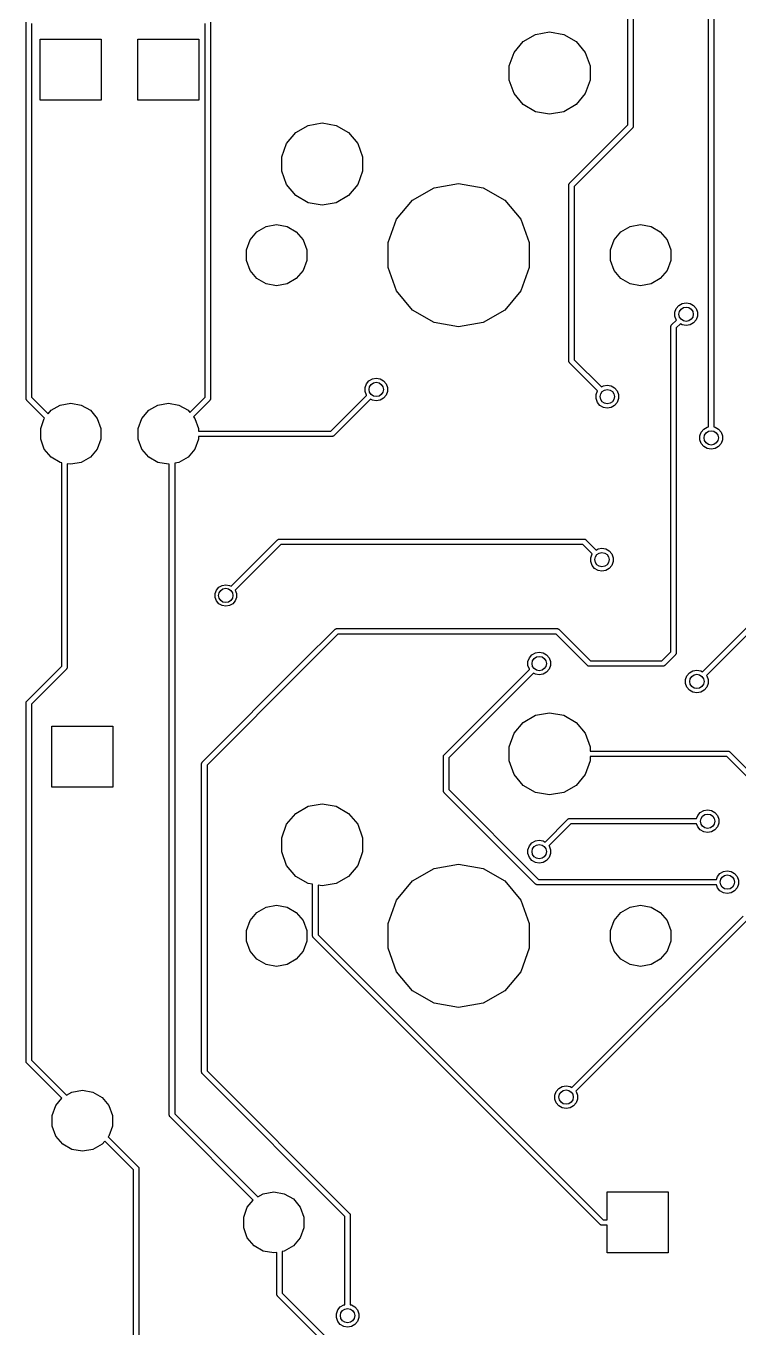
# Model space of a CAD drawing. Extents: x 16 to 275, y -108 to -11.
# Drawn here: x 123.92 to 143.82, y -70.94 to -34.61 of the extents above; entities that cross this region are included whole.
import ezdxf

# ---------------------------------------------------------------- set-up
doc = ezdxf.new("R2010")
doc.units = 0
doc.header["$MEASUREMENT"] = 0
doc.layers.add('BLACK', color=7, linetype='CONTINUOUS')

msp = doc.modelspace()

# ---------------------------------------------------------------- linework, layer by layer
at = {"layer": 'Black'}
for p, q in [((140.876, -32.7), (140.876, -37.4)), ((140.724, -37.3684), (140.724, -32.7316)), ((142.974, -45.7947), (142.974, -33.7316)), ((143.126, -33.7), (143.126, -45.7947)), ((123.924, -45), (123.924, -34.5)), ((129.076, -34.5), (129.076, -45)), ((124.076, -34.5316), (124.076, -44.9684)), ((128.924, -44.9684), (128.924, -34.5316)), ((137.802, -35.0411), (138.148, -34.8418)), ((138.148, -34.8418), (138.54, -34.7726)), ((138.54, -34.7726), (138.932, -34.8418)), ((138.932, -34.8418), (139.278, -35.0411)), ((124.323, -36.6751), (124.323, -34.9759)), ((124.323, -34.9759), (126.022, -34.9759)), ((126.022, -34.9759), (126.022, -36.6751)), ((127.048, -36.6751), (127.048, -34.9759)), ((127.048, -34.9759), (128.747, -34.9759)), ((128.747, -34.9759), (128.747, -36.6751)), ((137.546, -35.3463), (137.802, -35.0411)), ((139.278, -35.0411), (139.534, -35.3463)), ((137.41, -35.7208), (137.546, -35.3463)), ((139.534, -35.3463), (139.67, -35.7208)), ((137.41, -36.1192), (137.41, -35.7208)), ((139.67, -35.7208), (139.67, -36.1192)), ((137.546, -36.4937), (137.41, -36.1192)), ((139.67, -36.1192), (139.534, -36.4937)), ((126.022, -36.6751), (124.323, -36.6751)), ((128.747, -36.6751), (127.048, -36.6751)), ((137.802, -36.7989), (137.546, -36.4937)), ((139.534, -36.4937), (139.278, -36.7989)), ((138.148, -36.9982), (137.802, -36.7989)), ((138.54, -37.0674), (138.148, -36.9982)), ((138.932, -36.9982), (138.54, -37.0674)), ((139.278, -36.7989), (138.932, -36.9982)), ((131.452, -37.5811), (131.798, -37.3818)), ((131.798, -37.3818), (132.19, -37.3126)), ((132.19, -37.3126), (132.582, -37.3818)), ((132.582, -37.3818), (132.928, -37.5811)), ((139.096, -38.9961), (140.724, -37.3684)), ((140.872, -37.4261), (140.87, -37.429)), ((140.873, -37.4163), (140.872, -37.4261)), ((140.876, -37.4066), (140.873, -37.4163)), ((140.876, -37.4), (140.876, -37.4033)), ((140.876, -37.4033), (140.876, -37.4066)), ((131.196, -37.8863), (131.452, -37.5811)), ((132.928, -37.5811), (133.184, -37.8863)), ((140.854, -37.4539), (139.226, -39.0816)), ((140.856, -37.4511), (140.854, -37.4539)), ((140.858, -37.449), (140.856, -37.4511)), ((140.863, -37.4404), (140.858, -37.449)), ((140.869, -37.4322), (140.863, -37.4404)), ((140.87, -37.429), (140.869, -37.4322)), ((131.06, -38.2608), (131.196, -37.8863)), ((133.184, -37.8863), (133.32, -38.2608)), ((131.06, -38.6592), (131.06, -38.2608)), ((133.32, -38.2608), (133.32, -38.6592)), ((131.196, -39.0337), (131.06, -38.6592)), ((133.32, -38.6592), (133.184, -39.0337)), ((131.452, -39.3389), (131.196, -39.0337)), ((133.184, -39.0337), (132.928, -39.3389)), ((134.713, -39.4667), (135.315, -39.1192)), ((135.315, -39.1192), (136, -38.9985)), ((136, -38.9985), (136.685, -39.1192)), ((136.685, -39.1192), (137.287, -39.4667)), ((139.074, -39.0434), (139.077, -39.0337)), ((139.074, -39.0467), (139.074, -39.0434)), ((139.074, -39.05), (139.074, -39.0467)), ((139.074, -43.95), (139.074, -39.05)), ((139.077, -39.0337), (139.078, -39.0239)), ((139.078, -39.0239), (139.08, -39.021)), ((139.08, -39.021), (139.081, -39.0178)), ((139.081, -39.0178), (139.087, -39.0096)), ((139.087, -39.0096), (139.092, -39.001)), ((139.092, -39.001), (139.094, -38.9989)), ((139.094, -38.9989), (139.096, -38.9961)), ((139.226, -39.0816), (139.226, -43.9184)), ((131.798, -39.5382), (131.452, -39.3389)), ((132.19, -39.6074), (131.798, -39.5382)), ((132.582, -39.5382), (132.19, -39.6074)), ((132.928, -39.3389), (132.582, -39.5382)), ((134.267, -39.9992), (134.713, -39.4667)), ((137.287, -39.4667), (137.733, -39.9992)), ((130.371, -40.3457), (130.628, -40.1974)), ((130.628, -40.1974), (130.92, -40.1458)), ((130.92, -40.1458), (131.212, -40.1974)), ((131.212, -40.1974), (131.469, -40.3457)), ((134.029, -40.6524), (134.267, -39.9992)), ((137.733, -39.9992), (137.971, -40.6524)), ((140.531, -40.3457), (140.788, -40.1974)), ((140.788, -40.1974), (141.08, -40.1458)), ((141.08, -40.1458), (141.372, -40.1974)), ((141.372, -40.1974), (141.629, -40.3457)), ((130.079, -40.8517), (130.18, -40.5729)), ((130.18, -40.5729), (130.371, -40.3457)), ((131.469, -40.3457), (131.66, -40.5729)), ((131.66, -40.5729), (131.761, -40.8517)), ((134.029, -41.3476), (134.029, -40.6524)), ((137.971, -40.6524), (137.971, -41.3476)), ((140.239, -40.8517), (140.34, -40.5729)), ((140.34, -40.5729), (140.531, -40.3457)), ((141.629, -40.3457), (141.82, -40.5729)), ((141.82, -40.5729), (141.921, -40.8517)), ((130.079, -41.1483), (130.079, -40.8517)), ((131.761, -40.8517), (131.761, -41.1483)), ((140.239, -41.1483), (140.239, -40.8517)), ((141.921, -40.8517), (141.921, -41.1483)), ((130.18, -41.4271), (130.079, -41.1483)), ((131.761, -41.1483), (131.66, -41.4271)), ((134.267, -42.0008), (134.029, -41.3476)), ((137.971, -41.3476), (137.733, -42.0008)), ((140.34, -41.4271), (140.239, -41.1483)), ((141.921, -41.1483), (141.82, -41.4271)), ((130.371, -41.6543), (130.18, -41.4271)), ((130.628, -41.8026), (130.371, -41.6543)), ((131.469, -41.6543), (131.212, -41.8026)), ((131.66, -41.4271), (131.469, -41.6543)), ((140.531, -41.6543), (140.34, -41.4271)), ((140.788, -41.8026), (140.531, -41.6543)), ((141.629, -41.6543), (141.372, -41.8026)), ((141.82, -41.4271), (141.629, -41.6543)), ((130.92, -41.8541), (130.628, -41.8026)), ((131.212, -41.8026), (130.92, -41.8541)), ((134.713, -42.5332), (134.267, -42.0008)), ((137.733, -42.0008), (137.287, -42.5332)), ((141.08, -41.8541), (140.788, -41.8026)), ((141.372, -41.8026), (141.08, -41.8541)), ((142.036, -42.5947), (142.074, -42.4906)), ((142.074, -42.4906), (142.145, -42.4059)), ((142.145, -42.4059), (142.241, -42.3505)), ((142.241, -42.3505), (142.35, -42.3313)), ((142.35, -42.3313), (142.459, -42.3505)), ((142.459, -42.3505), (142.555, -42.4059)), ((142.555, -42.4059), (142.626, -42.4906)), ((142.626, -42.4906), (142.664, -42.5947)), ((135.315, -42.8808), (134.713, -42.5332)), ((137.287, -42.5332), (136.685, -42.8808)), ((141.946, -42.9461), (142.078, -42.8142)), ((142.036, -42.7053), (142.036, -42.5947)), ((142.074, -42.8094), (142.036, -42.7053)), ((142.078, -42.8142), (142.074, -42.8094)), ((142.626, -42.8094), (142.555, -42.8941)), ((142.664, -42.7053), (142.626, -42.8094)), ((142.664, -42.5947), (142.664, -42.7053)), ((136, -43.0015), (135.315, -42.8808)), ((136.685, -42.8808), (136, -43.0015)), ((141.924, -42.9934), (141.927, -42.9837)), ((141.924, -42.9967), (141.924, -42.9934)), ((141.924, -43), (141.924, -42.9967)), ((141.924, -44.9), (141.924, -43)), ((141.927, -42.9837), (141.928, -42.9739)), ((141.928, -42.9739), (141.93, -42.971)), ((141.93, -42.971), (141.931, -42.9678)), ((141.931, -42.9678), (141.937, -42.9596)), ((141.937, -42.9596), (141.942, -42.951)), ((141.942, -42.951), (141.944, -42.9489)), ((141.944, -42.9489), (141.946, -42.9461)), ((142.189, -42.9192), (142.076, -43.0316)), ((142.076, -43.0316), (142.076, -44.9)), ((142.241, -42.9495), (142.189, -42.9192)), ((142.35, -42.9687), (142.241, -42.9495)), ((142.459, -42.9495), (142.35, -42.9687)), ((142.555, -42.8941), (142.459, -42.9495)), ((139.074, -43.9533), (139.074, -43.95)), ((139.074, -43.9566), (139.074, -43.9533)), ((139.077, -43.9663), (139.074, -43.9566)), ((139.078, -43.9761), (139.077, -43.9663)), ((139.226, -43.9184), (139.989, -44.6808)), ((139.08, -43.979), (139.078, -43.9761)), ((139.081, -43.9822), (139.08, -43.979)), ((139.087, -43.9904), (139.081, -43.9822)), ((139.092, -43.999), (139.087, -43.9904)), ((139.094, -44.0011), (139.092, -43.999)), ((139.096, -44.0039), (139.094, -44.0011)), ((139.878, -44.7858), (139.096, -44.0039)), ((133.386, -44.6947), (133.424, -44.5906)), ((133.424, -44.5906), (133.495, -44.5059)), ((133.495, -44.5059), (133.591, -44.4505)), ((133.591, -44.4505), (133.7, -44.4313)), ((133.7, -44.4313), (133.809, -44.4505)), ((133.809, -44.4505), (133.905, -44.5059)), ((133.905, -44.5059), (133.976, -44.5906)), ((133.976, -44.5906), (134.014, -44.6947)), ((139.989, -44.6808), (140.041, -44.6505)), ((140.041, -44.6505), (140.15, -44.6313)), ((140.15, -44.6313), (140.259, -44.6505)), ((140.259, -44.6505), (140.355, -44.7059)), ((123.924, -45.0033), (123.924, -45)), ((123.924, -45.0066), (123.924, -45.0033)), ((123.927, -45.0163), (123.924, -45.0066)), ((123.928, -45.0261), (123.927, -45.0163)), ((123.93, -45.029), (123.928, -45.0261)), ((123.931, -45.0322), (123.93, -45.029)), ((123.937, -45.0404), (123.931, -45.0322)), ((123.942, -45.049), (123.937, -45.0404)), ((123.944, -45.0511), (123.942, -45.049)), ((123.946, -45.0539), (123.944, -45.0511)), ((124.442, -45.5496), (123.946, -45.0539)), ((124.076, -44.9684), (124.54, -45.4324)), ((128.498, -45.3944), (128.924, -44.9684)), ((129.054, -45.0539), (128.596, -45.5116)), ((129.056, -45.0511), (129.054, -45.0539)), ((129.058, -45.049), (129.056, -45.0511)), ((129.063, -45.0404), (129.058, -45.049)), ((129.069, -45.0322), (129.063, -45.0404)), ((129.07, -45.029), (129.069, -45.0322)), ((129.072, -45.0261), (129.07, -45.029)), ((129.073, -45.0163), (129.072, -45.0261)), ((129.076, -45.0066), (129.073, -45.0163)), ((129.076, -45), (129.076, -45.0033)), ((129.076, -45.0033), (129.076, -45.0066)), ((132.433, -45.9093), (133.428, -44.9142)), ((133.539, -45.0192), (132.518, -46.0394)), ((133.386, -44.8053), (133.386, -44.6947)), ((133.424, -44.9094), (133.386, -44.8053)), ((133.428, -44.9142), (133.424, -44.9094)), ((133.591, -45.0495), (133.539, -45.0192)), ((133.7, -45.0687), (133.591, -45.0495)), ((133.809, -45.0495), (133.7, -45.0687)), ((133.905, -44.9941), (133.809, -45.0495)), ((133.976, -44.9094), (133.905, -44.9941)), ((134.014, -44.8053), (133.976, -44.9094)), ((134.014, -44.6947), (134.014, -44.8053)), ((139.836, -44.8947), (139.874, -44.7906)), ((139.836, -45.0053), (139.836, -44.8947)), ((139.874, -45.1094), (139.836, -45.0053)), ((139.874, -44.7906), (139.878, -44.7858)), ((140.355, -44.7059), (140.426, -44.7906)), ((140.426, -44.7906), (140.464, -44.8947)), ((140.464, -45.0053), (140.426, -45.1094)), ((140.464, -44.8947), (140.464, -45.0053)), ((141.924, -52.0684), (141.924, -44.9)), ((142.076, -44.9), (142.076, -52.1)), ((124.54, -45.4324), (124.624, -45.3322)), ((124.624, -45.3322), (124.881, -45.1841)), ((124.881, -45.1841), (125.172, -45.1326)), ((125.172, -45.1326), (125.464, -45.1841)), ((125.464, -45.1841), (125.721, -45.3322)), ((125.721, -45.3322), (125.911, -45.5591)), ((127.159, -45.5591), (127.349, -45.3322)), ((127.349, -45.3322), (127.606, -45.1841)), ((127.606, -45.1841), (127.897, -45.1326)), ((127.897, -45.1326), (128.189, -45.1841)), ((128.189, -45.1841), (128.446, -45.3322)), ((128.446, -45.3322), (128.498, -45.3944)), ((139.945, -45.1941), (139.874, -45.1094)), ((140.041, -45.2495), (139.945, -45.1941)), ((140.15, -45.2687), (140.041, -45.2495)), ((140.259, -45.2495), (140.15, -45.2687)), ((140.355, -45.1941), (140.259, -45.2495)), ((140.426, -45.1094), (140.355, -45.1941)), ((124.333, -45.8374), (124.434, -45.5591)), ((124.434, -45.5591), (124.442, -45.5496)), ((125.911, -45.5591), (126.012, -45.8374)), ((127.058, -45.8374), (127.159, -45.5591)), ((128.596, -45.5116), (128.636, -45.5591)), ((128.636, -45.5591), (128.737, -45.8374)), ((124.333, -46.1336), (124.333, -45.8374)), ((124.434, -46.412), (124.333, -46.1336)), ((126.012, -46.1336), (125.911, -46.412)), ((126.012, -45.8374), (126.012, -46.1336)), ((127.058, -46.1336), (127.058, -45.8374)), ((127.159, -46.412), (127.058, -46.1336)), ((128.737, -46.1336), (128.636, -46.412)), ((128.737, -45.8374), (128.737, -45.9093)), ((128.737, -45.9093), (132.433, -45.9093)), ((132.464, -46.0617), (128.737, -46.0617)), ((128.737, -46.0617), (128.737, -46.1336)), ((132.468, -46.0611), (132.464, -46.0617)), ((132.471, -46.0614), (132.468, -46.0611)), ((132.481, -46.0589), (132.471, -46.0614)), ((132.491, -46.0571), (132.481, -46.0589)), ((132.493, -46.0554), (132.491, -46.0571)), ((132.497, -46.0546), (132.493, -46.0554)), ((132.505, -46.0489), (132.497, -46.0546)), ((132.513, -46.0439), (132.505, -46.0489)), ((132.516, -46.0413), (132.513, -46.0439)), ((132.518, -46.0394), (132.516, -46.0413)), ((142.736, -46.0447), (142.774, -45.9406)), ((142.736, -46.1553), (142.736, -46.0447)), ((142.774, -45.9406), (142.845, -45.8559)), ((142.845, -45.8559), (142.941, -45.8005)), ((142.941, -45.8005), (142.974, -45.7947)), ((143.126, -45.7947), (143.159, -45.8005)), ((143.159, -45.8005), (143.255, -45.8559)), ((143.255, -45.8559), (143.326, -45.9406)), ((143.326, -45.9406), (143.364, -46.0447)), ((143.364, -46.0447), (143.364, -46.1553)), ((124.624, -46.6389), (124.434, -46.412)), ((125.911, -46.412), (125.721, -46.6389)), ((127.349, -46.6389), (127.159, -46.412)), ((128.636, -46.412), (128.446, -46.6389)), ((142.774, -46.2594), (142.736, -46.1553)), ((142.845, -46.3441), (142.774, -46.2594)), ((142.941, -46.3995), (142.845, -46.3441)), ((143.05, -46.4187), (142.941, -46.3995)), ((143.159, -46.3995), (143.05, -46.4187)), ((143.255, -46.3441), (143.159, -46.3995)), ((143.326, -46.2594), (143.255, -46.3441)), ((143.364, -46.1553), (143.326, -46.2594)), ((124.881, -46.787), (124.624, -46.6389)), ((124.924, -46.7945), (124.881, -46.787)), ((124.924, -52.4684), (124.924, -46.7945)), ((125.172, -46.8384), (125.076, -46.8214)), ((125.076, -46.8214), (125.076, -52.5)), ((125.464, -46.787), (125.172, -46.8384)), ((125.721, -46.6389), (125.464, -46.787)), ((127.606, -46.787), (127.349, -46.6389)), ((127.897, -46.8384), (127.606, -46.787)), ((127.924, -46.8338), (127.897, -46.8384)), ((127.924, -65), (127.924, -46.8338)), ((128.189, -46.787), (128.076, -46.8069)), ((128.076, -46.8069), (128.076, -64.9684)), ((128.446, -46.6389), (128.189, -46.787)), ((129.649, -50.2435), (130.946, -48.9461)), ((130.946, -48.9461), (130.949, -48.9442)), ((130.949, -48.9442), (130.951, -48.9416)), ((130.951, -48.9416), (130.96, -48.9367)), ((130.96, -48.9367), (130.968, -48.9309)), ((130.968, -48.9309), (130.971, -48.9301)), ((130.971, -48.9301), (130.974, -48.9284)), ((130.974, -48.9284), (130.984, -48.9267)), ((130.984, -48.9267), (130.993, -48.9241)), ((130.993, -48.9241), (130.997, -48.9244)), ((130.997, -48.9244), (131, -48.9238)), ((131, -48.9238), (139.5, -48.9238)), ((139.5, -48.9238), (139.503, -48.9244)), ((139.503, -48.9244), (139.507, -48.9241)), ((139.507, -48.9241), (139.516, -48.9267)), ((139.516, -48.9267), (139.526, -48.9284)), ((139.526, -48.9284), (139.529, -48.9301)), ((139.529, -48.9301), (139.532, -48.9309)), ((139.532, -48.9309), (139.54, -48.9367)), ((139.54, -48.9367), (139.549, -48.9416)), ((139.549, -48.9416), (139.551, -48.9442)), ((139.551, -48.9442), (139.554, -48.9461)), ((139.554, -48.9461), (139.839, -49.2308)), ((131.032, -49.0762), (129.76, -50.3481)), ((139.468, -49.0762), (131.032, -49.0762)), ((139.728, -49.3358), (139.468, -49.0762)), ((139.686, -49.4447), (139.724, -49.3406)), ((139.724, -49.3406), (139.728, -49.3358)), ((139.839, -49.2308), (139.891, -49.2005)), ((139.891, -49.2005), (140, -49.1813)), ((140, -49.1813), (140.109, -49.2005)), ((140.109, -49.2005), (140.205, -49.2559)), ((140.205, -49.2559), (140.276, -49.3406)), ((140.276, -49.3406), (140.314, -49.4447)), ((139.686, -49.5553), (139.686, -49.4447)), ((139.724, -49.6594), (139.686, -49.5553)), ((139.795, -49.7441), (139.724, -49.6594)), ((139.891, -49.7995), (139.795, -49.7441)), ((140.205, -49.7441), (140.109, -49.7995)), ((140.276, -49.6594), (140.205, -49.7441)), ((140.314, -49.5553), (140.276, -49.6594)), ((140.314, -49.4447), (140.314, -49.5553)), ((140, -49.8187), (139.891, -49.7995)), ((140.109, -49.7995), (140, -49.8187)), ((129.203, -50.4477), (129.239, -50.3494)), ((129.203, -50.5523), (129.203, -50.4477)), ((129.239, -50.3494), (129.306, -50.2693)), ((129.306, -50.2693), (129.397, -50.217)), ((129.397, -50.217), (129.5, -50.1989)), ((129.5, -50.1989), (129.603, -50.217)), ((129.603, -50.217), (129.649, -50.2435)), ((129.76, -50.3481), (129.761, -50.3494)), ((129.761, -50.3494), (129.797, -50.4477)), ((129.797, -50.4477), (129.797, -50.5523)), ((129.239, -50.6506), (129.203, -50.5523)), ((129.306, -50.7307), (129.239, -50.6506)), ((129.397, -50.783), (129.306, -50.7307)), ((129.5, -50.8011), (129.397, -50.783)), ((129.603, -50.783), (129.5, -50.8011)), ((129.694, -50.7307), (129.603, -50.783)), ((129.761, -50.6506), (129.694, -50.7307)), ((129.797, -50.5523), (129.761, -50.6506)), ((131.646, -52.3461), (132.546, -51.4461)), ((132.632, -51.5762), (131.754, -52.4539)), ((132.546, -51.4461), (132.549, -51.4442)), ((132.549, -51.4442), (132.551, -51.4416)), ((132.551, -51.4416), (132.56, -51.4367)), ((132.56, -51.4367), (132.568, -51.4309)), ((132.568, -51.4309), (132.571, -51.4301)), ((132.571, -51.4301), (132.574, -51.4284)), ((132.574, -51.4284), (132.584, -51.4267)), ((132.584, -51.4267), (132.593, -51.4241)), ((132.593, -51.4241), (132.597, -51.4244)), ((132.597, -51.4244), (132.6, -51.4238)), ((132.6, -51.4238), (138.75, -51.4238)), ((138.718, -51.5762), (132.632, -51.5762)), ((139.596, -52.4539), (138.718, -51.5762)), ((138.75, -51.4238), (138.753, -51.4244)), ((138.753, -51.4244), (138.757, -51.4241)), ((138.757, -51.4241), (138.766, -51.4267)), ((138.766, -51.4267), (138.776, -51.4284)), ((138.776, -51.4284), (138.779, -51.4301)), ((138.779, -51.4301), (138.782, -51.4309)), ((138.782, -51.4309), (138.79, -51.4367)), ((138.79, -51.4367), (138.799, -51.4416)), ((138.799, -51.4416), (138.801, -51.4442)), ((138.801, -51.4442), (138.804, -51.4461)), ((138.804, -51.4461), (139.682, -52.3238)), ((142.811, -52.6308), (144.074, -51.3684)), ((144.204, -51.4539), (142.922, -52.7358)), ((137.936, -52.3447), (137.974, -52.2406)), ((137.974, -52.2406), (138.045, -52.1559)), ((138.045, -52.1559), (138.141, -52.1005)), ((138.141, -52.1005), (138.25, -52.0813)), ((138.25, -52.0813), (138.359, -52.1005)), ((138.359, -52.1005), (138.455, -52.1559)), ((138.455, -52.1559), (138.526, -52.2406)), ((138.526, -52.2406), (138.564, -52.3447)), ((139.682, -52.3238), (141.668, -52.3238)), ((141.668, -52.3238), (141.924, -52.0684)), ((142.054, -52.1539), (141.754, -52.4539)), ((142.056, -52.1511), (142.054, -52.1539)), ((142.058, -52.149), (142.056, -52.1511)), ((142.063, -52.1404), (142.058, -52.149)), ((142.069, -52.1322), (142.063, -52.1404)), ((142.07, -52.129), (142.069, -52.1322)), ((142.072, -52.1261), (142.07, -52.129)), ((142.073, -52.1163), (142.072, -52.1261)), ((142.076, -52.1066), (142.073, -52.1163)), ((142.076, -52.1), (142.076, -52.1033)), ((142.076, -52.1033), (142.076, -52.1066)), ((123.946, -53.4461), (124.924, -52.4684)), ((125.054, -52.5539), (124.076, -53.5316)), ((125.056, -52.5511), (125.054, -52.5539)), ((125.058, -52.549), (125.056, -52.5511)), ((125.063, -52.5404), (125.058, -52.549)), ((125.069, -52.5322), (125.063, -52.5404)), ((125.07, -52.529), (125.069, -52.5322)), ((125.072, -52.5261), (125.07, -52.529)), ((125.073, -52.5163), (125.072, -52.5261)), ((125.076, -52.5066), (125.073, -52.5163)), ((125.076, -52.5), (125.076, -52.5033)), ((125.076, -52.5033), (125.076, -52.5066)), ((128.846, -55.1461), (131.646, -52.3461)), ((131.754, -52.4539), (128.976, -55.2316)), ((131.754, -52.4539), (131.754, -52.4539)), ((135.596, -54.9461), (137.978, -52.5642)), ((138.089, -52.6692), (135.726, -55.0316)), ((137.936, -52.4553), (137.936, -52.3447)), ((137.974, -52.5594), (137.936, -52.4553)), ((137.978, -52.5642), (137.974, -52.5594)), ((138.141, -52.6995), (138.089, -52.6692)), ((138.455, -52.6441), (138.359, -52.6995)), ((138.526, -52.5594), (138.455, -52.6441)), ((138.564, -52.4553), (138.526, -52.5594)), ((138.564, -52.3447), (138.564, -52.4553)), ((139.599, -52.4558), (139.596, -52.4539)), ((139.601, -52.4584), (139.599, -52.4558)), ((139.61, -52.4633), (139.601, -52.4584)), ((139.618, -52.4691), (139.61, -52.4633)), ((139.621, -52.4699), (139.618, -52.4691)), ((139.624, -52.4716), (139.621, -52.4699)), ((139.634, -52.4733), (139.624, -52.4716)), ((139.643, -52.4759), (139.634, -52.4733)), ((139.647, -52.4756), (139.643, -52.4759)), ((139.65, -52.4762), (139.647, -52.4756)), ((141.7, -52.4762), (139.65, -52.4762)), ((141.703, -52.4756), (141.7, -52.4762)), ((141.707, -52.4759), (141.703, -52.4756)), ((141.716, -52.4733), (141.707, -52.4759)), ((141.726, -52.4716), (141.716, -52.4733)), ((141.729, -52.4699), (141.726, -52.4716)), ((141.732, -52.4691), (141.729, -52.4699)), ((141.74, -52.4633), (141.732, -52.4691)), ((141.749, -52.4584), (141.74, -52.4633)), ((141.751, -52.4558), (141.749, -52.4584)), ((141.754, -52.4539), (141.751, -52.4558)), ((142.374, -52.7406), (142.445, -52.6559)), ((142.445, -52.6559), (142.541, -52.6005)), ((142.541, -52.6005), (142.65, -52.5813)), ((142.65, -52.5813), (142.759, -52.6005)), ((142.759, -52.6005), (142.811, -52.6308)), ((138.25, -52.7187), (138.141, -52.6995)), ((138.359, -52.6995), (138.25, -52.7187)), ((142.336, -52.8447), (142.374, -52.7406)), ((142.336, -52.9553), (142.336, -52.8447)), ((142.374, -53.0594), (142.336, -52.9553)), ((142.922, -52.7358), (142.926, -52.7406)), ((142.926, -52.7406), (142.964, -52.8447)), ((142.964, -52.9553), (142.926, -53.0594)), ((142.964, -52.8447), (142.964, -52.9553)), ((142.445, -53.1441), (142.374, -53.0594)), ((142.541, -53.1995), (142.445, -53.1441)), ((142.65, -53.2187), (142.541, -53.1995)), ((142.759, -53.1995), (142.65, -53.2187)), ((142.855, -53.1441), (142.759, -53.1995)), ((142.926, -53.0594), (142.855, -53.1441)), ((123.924, -53.4934), (123.927, -53.4837)), ((123.924, -53.4967), (123.924, -53.4934)), ((123.924, -53.5), (123.924, -53.4967)), ((123.924, -63.5), (123.924, -53.5)), ((123.927, -53.4837), (123.928, -53.4739)), ((123.928, -53.4739), (123.93, -53.471)), ((123.93, -53.471), (123.931, -53.4678)), ((123.931, -53.4678), (123.937, -53.4596)), ((123.937, -53.4596), (123.942, -53.451)), ((123.942, -53.451), (123.944, -53.4489)), ((123.944, -53.4489), (123.946, -53.4461)), ((124.076, -53.5316), (124.076, -63.4684)), ((138.148, -53.8418), (138.54, -53.7726)), ((138.54, -53.7726), (138.932, -53.8418)), ((137.546, -54.3463), (137.802, -54.0411)), ((137.802, -54.0411), (138.148, -53.8418)), ((138.932, -53.8418), (139.278, -54.0411)), ((139.278, -54.0411), (139.534, -54.3463)), ((124.648, -55.8501), (124.648, -54.1509)), ((124.648, -54.1509), (126.347, -54.1509)), ((126.347, -54.1509), (126.347, -55.8501)), ((137.41, -54.7208), (137.546, -54.3463)), ((139.534, -54.3463), (139.67, -54.7208)), ((137.41, -55.1192), (137.41, -54.7208)), ((139.67, -54.7208), (139.67, -54.8438)), ((139.67, -54.8438), (143.52, -54.8438)), ((143.52, -54.8438), (143.523, -54.8444)), ((143.523, -54.8444), (143.527, -54.8441)), ((143.527, -54.8441), (143.536, -54.8467)), ((143.536, -54.8467), (143.546, -54.8484)), ((143.546, -54.8484), (143.549, -54.8501)), ((143.549, -54.8501), (143.552, -54.8509)), ((143.552, -54.8509), (143.56, -54.8567)), ((143.56, -54.8567), (143.569, -54.8616)), ((143.569, -54.8616), (143.571, -54.8642)), ((143.571, -54.8642), (143.574, -54.8661)), ((143.574, -54.8661), (144.139, -55.4308)), ((128.824, -55.1934), (128.827, -55.1837)), ((128.824, -55.1967), (128.824, -55.1934)), ((128.824, -55.2), (128.824, -55.1967)), ((128.824, -63.8), (128.824, -55.2)), ((128.827, -55.1837), (128.828, -55.1739)), ((128.828, -55.1739), (128.83, -55.171)), ((128.83, -55.171), (128.831, -55.1678)), ((128.831, -55.1678), (128.837, -55.1596)), ((128.837, -55.1596), (128.842, -55.151)), ((128.842, -55.151), (128.844, -55.1489)), ((128.844, -55.1489), (128.846, -55.1461)), ((128.976, -55.2316), (128.976, -63.7684)), ((135.574, -54.9934), (135.577, -54.9837)), ((135.574, -54.9967), (135.574, -54.9934)), ((135.574, -55), (135.574, -54.9967)), ((135.574, -55.95), (135.574, -55)), ((135.577, -54.9837), (135.578, -54.9739)), ((135.578, -54.9739), (135.58, -54.971)), ((135.58, -54.971), (135.581, -54.9678)), ((135.581, -54.9678), (135.587, -54.9596)), ((135.587, -54.9596), (135.592, -54.951)), ((135.592, -54.951), (135.594, -54.9489)), ((135.594, -54.9489), (135.596, -54.9461)), ((135.726, -55.0316), (135.726, -55.9184)), ((137.546, -55.4937), (137.41, -55.1192)), ((139.67, -55.1192), (139.534, -55.4937)), ((143.488, -54.9962), (139.67, -54.9962)), ((139.67, -54.9962), (139.67, -55.1192)), ((144.028, -55.5358), (143.488, -54.9962)), ((137.802, -55.7989), (137.546, -55.4937)), ((139.534, -55.4937), (139.278, -55.7989)), ((126.347, -55.8501), (124.648, -55.8501)), ((135.574, -55.9533), (135.574, -55.95)), ((135.574, -55.9566), (135.574, -55.9533)), ((135.577, -55.9663), (135.574, -55.9566)), ((135.726, -55.9184), (138.232, -58.4238)), ((138.148, -55.9982), (137.802, -55.7989)), ((139.278, -55.7989), (138.932, -55.9982)), ((131.798, -56.3818), (132.19, -56.3126)), ((132.19, -56.3126), (132.582, -56.3818)), ((135.578, -55.9761), (135.577, -55.9663)), ((135.58, -55.979), (135.578, -55.9761)), ((135.581, -55.9822), (135.58, -55.979)), ((135.587, -55.9904), (135.581, -55.9822)), ((135.592, -55.999), (135.587, -55.9904)), ((135.594, -56.0011), (135.592, -55.999)), ((135.596, -56.0039), (135.594, -56.0011)), ((138.146, -58.5539), (135.596, -56.0039)), ((138.54, -56.0674), (138.148, -55.9982)), ((138.932, -55.9982), (138.54, -56.0674)), ((131.196, -56.8863), (131.452, -56.5811)), ((131.452, -56.5811), (131.798, -56.3818)), ((132.582, -56.3818), (132.928, -56.5811)), ((132.928, -56.5811), (133.184, -56.8863)), ((142.644, -56.7238), (142.674, -56.6406)), ((142.674, -56.6406), (142.745, -56.5559)), ((142.745, -56.5559), (142.841, -56.5005)), ((142.841, -56.5005), (142.95, -56.4813)), ((142.95, -56.4813), (143.059, -56.5005)), ((143.059, -56.5005), (143.155, -56.5559)), ((143.155, -56.5559), (143.226, -56.6406)), ((143.226, -56.6406), (143.264, -56.7447)), ((131.06, -57.2608), (131.196, -56.8863)), ((133.184, -56.8863), (133.32, -57.2608)), ((138.411, -57.3808), (139.046, -56.7461)), ((139.132, -56.8762), (138.522, -57.4858)), ((139.046, -56.7461), (139.049, -56.7442)), ((139.049, -56.7442), (139.051, -56.7416)), ((139.051, -56.7416), (139.06, -56.7366)), ((139.06, -56.7366), (139.068, -56.7309)), ((139.068, -56.7309), (139.071, -56.7301)), ((139.071, -56.7301), (139.074, -56.7284)), ((139.074, -56.7284), (139.084, -56.7267)), ((139.084, -56.7267), (139.093, -56.7241)), ((139.093, -56.7241), (139.097, -56.7244)), ((139.097, -56.7244), (139.1, -56.7238)), ((139.1, -56.7238), (142.644, -56.7238)), ((142.644, -56.8762), (139.132, -56.8762)), ((142.674, -56.9594), (142.644, -56.8762)), ((142.745, -57.0441), (142.674, -56.9594)), ((142.841, -57.0995), (142.745, -57.0441)), ((143.155, -57.0441), (143.059, -57.0995)), ((143.226, -56.9594), (143.155, -57.0441)), ((143.264, -56.8553), (143.226, -56.9594)), ((143.264, -56.7447), (143.264, -56.8553)), ((131.06, -57.6592), (131.06, -57.2608)), ((133.32, -57.2608), (133.32, -57.6592)), ((137.974, -57.4906), (138.045, -57.4059)), ((138.045, -57.4059), (138.141, -57.3505)), ((138.141, -57.3505), (138.25, -57.3313)), ((138.25, -57.3313), (138.359, -57.3505)), ((138.359, -57.3505), (138.411, -57.3808)), ((142.95, -57.1187), (142.841, -57.0995)), ((143.059, -57.0995), (142.95, -57.1187)), ((131.196, -58.0337), (131.06, -57.6592)), ((133.32, -57.6592), (133.184, -58.0337)), ((137.936, -57.5947), (137.974, -57.4906)), ((137.936, -57.7053), (137.936, -57.5947)), ((137.974, -57.8094), (137.936, -57.7053)), ((138.522, -57.4858), (138.526, -57.4906)), ((138.526, -57.4906), (138.564, -57.5947)), ((138.564, -57.7053), (138.526, -57.8094)), ((138.564, -57.5947), (138.564, -57.7053)), ((131.452, -58.3389), (131.196, -58.0337)), ((133.184, -58.0337), (132.928, -58.3389)), ((134.713, -58.4667), (135.315, -58.1192)), ((135.315, -58.1192), (136, -57.9985)), ((136, -57.9985), (136.685, -58.1192)), ((136.685, -58.1192), (137.287, -58.4667)), ((138.045, -57.8941), (137.974, -57.8094)), ((138.141, -57.9495), (138.045, -57.8941)), ((138.25, -57.9687), (138.141, -57.9495)), ((138.359, -57.9495), (138.25, -57.9687)), ((138.455, -57.8941), (138.359, -57.9495)), ((138.526, -57.8094), (138.455, -57.8941)), ((131.798, -58.5382), (131.452, -58.3389)), ((132.928, -58.3389), (132.582, -58.5382)), ((134.267, -58.9992), (134.713, -58.4667)), ((137.287, -58.4667), (137.733, -58.9992)), ((138.232, -58.4238), (143.194, -58.4238)), ((143.194, -58.4238), (143.224, -58.3406)), ((143.224, -58.3406), (143.295, -58.2559)), ((143.295, -58.2559), (143.391, -58.2005)), ((143.391, -58.2005), (143.5, -58.1813)), ((143.5, -58.1813), (143.609, -58.2005)), ((143.609, -58.2005), (143.705, -58.2559)), ((143.705, -58.2559), (143.776, -58.3406)), ((143.776, -58.3406), (143.814, -58.4447)), ((143.814, -58.4447), (143.814, -58.5553)), ((131.924, -58.5604), (131.798, -58.5382)), ((131.924, -60), (131.924, -58.5604)), ((132.19, -58.6074), (132.076, -58.5873)), ((132.076, -58.5873), (132.076, -59.9684)), ((132.582, -58.5382), (132.19, -58.6074)), ((138.149, -58.5558), (138.146, -58.5539)), ((138.151, -58.5584), (138.149, -58.5558)), ((138.16, -58.5634), (138.151, -58.5584)), ((138.168, -58.5691), (138.16, -58.5634)), ((138.171, -58.5699), (138.168, -58.5691)), ((138.174, -58.5716), (138.171, -58.5699)), ((138.184, -58.5733), (138.174, -58.5716)), ((138.193, -58.5759), (138.184, -58.5733)), ((138.197, -58.5756), (138.193, -58.5759)), ((138.2, -58.5762), (138.197, -58.5756)), ((143.194, -58.5762), (138.2, -58.5762)), ((143.224, -58.6594), (143.194, -58.5762)), ((143.295, -58.7441), (143.224, -58.6594)), ((143.391, -58.7995), (143.295, -58.7441)), ((143.5, -58.8187), (143.391, -58.7995)), ((143.609, -58.7995), (143.5, -58.8187)), ((143.705, -58.7441), (143.609, -58.7995)), ((143.776, -58.6594), (143.705, -58.7441)), ((143.814, -58.5553), (143.776, -58.6594)), ((130.371, -59.3457), (130.628, -59.1974)), ((130.628, -59.1974), (130.92, -59.1458)), ((130.92, -59.1458), (131.212, -59.1974)), ((131.212, -59.1974), (131.469, -59.3457)), ((134.029, -59.6524), (134.267, -58.9992)), ((137.733, -58.9992), (137.971, -59.6524)), ((140.531, -59.3457), (140.788, -59.1974)), ((140.788, -59.1974), (141.08, -59.1458)), ((141.08, -59.1458), (141.372, -59.1974)), ((141.372, -59.1974), (141.629, -59.3457)), ((130.079, -59.8517), (130.18, -59.5729)), ((130.18, -59.5729), (130.371, -59.3457)), ((131.469, -59.3457), (131.66, -59.5729)), ((131.66, -59.5729), (131.761, -59.8517)), ((139.161, -64.2308), (143.946, -59.4461)), ((144.032, -59.5762), (139.272, -64.3358)), ((140.239, -59.8517), (140.34, -59.5729)), ((140.34, -59.5729), (140.531, -59.3457)), ((141.629, -59.3457), (141.82, -59.5729)), ((141.82, -59.5729), (141.921, -59.8517)), ((130.079, -60.1483), (130.079, -59.8517)), ((131.761, -59.8517), (131.761, -60.1483)), ((134.029, -60.3476), (134.029, -59.6524)), ((137.971, -59.6524), (137.971, -60.3476)), ((140.239, -60.1483), (140.239, -59.8517)), ((141.921, -59.8517), (141.921, -60.1483)), ((130.18, -60.4271), (130.079, -60.1483)), ((131.761, -60.1483), (131.66, -60.4271)), ((131.924, -60.0033), (131.924, -60)), ((131.924, -60.0066), (131.924, -60.0033)), ((131.927, -60.0163), (131.924, -60.0066)), ((131.928, -60.0261), (131.927, -60.0163)), ((131.93, -60.029), (131.928, -60.0261)), ((131.931, -60.0322), (131.93, -60.029)), ((131.937, -60.0404), (131.931, -60.0322)), ((131.942, -60.049), (131.937, -60.0404)), ((131.944, -60.0511), (131.942, -60.049)), ((131.946, -60.0539), (131.944, -60.0511)), ((139.946, -68.0539), (131.946, -60.0539)), ((132.076, -59.9684), (140.032, -67.9238)), ((140.34, -60.4271), (140.239, -60.1483)), ((141.921, -60.1483), (141.82, -60.4271)), ((130.371, -60.6543), (130.18, -60.4271)), ((130.628, -60.8026), (130.371, -60.6543)), ((131.469, -60.6543), (131.212, -60.8026)), ((131.66, -60.4271), (131.469, -60.6543)), ((134.267, -61.0008), (134.029, -60.3476)), ((137.971, -60.3476), (137.733, -61.0008)), ((140.531, -60.6543), (140.34, -60.4271)), ((140.788, -60.8026), (140.531, -60.6543)), ((141.629, -60.6543), (141.372, -60.8026)), ((141.82, -60.4271), (141.629, -60.6543)), ((130.92, -60.8541), (130.628, -60.8026)), ((131.212, -60.8026), (130.92, -60.8541)), ((134.713, -61.5332), (134.267, -61.0008)), ((137.733, -61.0008), (137.287, -61.5332)), ((141.08, -60.8541), (140.788, -60.8026)), ((141.372, -60.8026), (141.08, -60.8541)), ((135.315, -61.8808), (134.713, -61.5332)), ((137.287, -61.5332), (136.685, -61.8808)), ((136, -62.0015), (135.315, -61.8808)), ((136.685, -61.8808), (136, -62.0015)), ((123.924, -63.5033), (123.924, -63.5)), ((123.924, -63.5066), (123.924, -63.5033)), ((123.927, -63.5163), (123.924, -63.5066)), ((123.928, -63.5261), (123.927, -63.5163)), ((123.93, -63.529), (123.928, -63.5261)), ((123.931, -63.5322), (123.93, -63.529)), ((123.937, -63.5404), (123.931, -63.5322)), ((123.942, -63.549), (123.937, -63.5404)), ((123.944, -63.5511), (123.942, -63.549)), ((123.946, -63.5539), (123.944, -63.5511)), ((124.927, -64.5343), (123.946, -63.5539)), ((124.076, -63.4684), (125.054, -64.4465)), ((128.824, -63.8033), (128.824, -63.8)), ((128.824, -63.8066), (128.824, -63.8033)), ((128.827, -63.8163), (128.824, -63.8066)), ((128.828, -63.8261), (128.827, -63.8163)), ((128.83, -63.829), (128.828, -63.8261)), ((128.831, -63.8322), (128.83, -63.829)), ((128.837, -63.8404), (128.831, -63.8322)), ((128.842, -63.849), (128.837, -63.8404)), ((128.844, -63.8511), (128.842, -63.849)), ((128.846, -63.8539), (128.844, -63.8511)), ((132.824, -67.8316), (128.846, -63.8539)), ((128.976, -63.7684), (132.954, -67.7461)), ((125.206, -64.3591), (125.497, -64.3076)), ((125.497, -64.3076), (125.789, -64.3591)), ((138.724, -64.3406), (138.795, -64.2559)), ((138.795, -64.2559), (138.891, -64.2005)), ((138.891, -64.2005), (139, -64.1813)), ((139, -64.1813), (139.109, -64.2005)), ((139.109, -64.2005), (139.161, -64.2308)), ((124.759, -64.7341), (124.927, -64.5343)), ((125.054, -64.4465), (125.206, -64.3591)), ((125.789, -64.3591), (126.046, -64.5072)), ((126.046, -64.5072), (126.236, -64.7341)), ((138.686, -64.4447), (138.724, -64.3406)), ((138.686, -64.5553), (138.686, -64.4447)), ((138.724, -64.6594), (138.686, -64.5553)), ((138.795, -64.7441), (138.724, -64.6594)), ((139.276, -64.6594), (139.205, -64.7441)), ((139.272, -64.3358), (139.276, -64.3406)), ((139.276, -64.3406), (139.314, -64.4447)), ((139.314, -64.5553), (139.276, -64.6594)), ((139.314, -64.4447), (139.314, -64.5553)), ((124.658, -65.0124), (124.759, -64.7341)), ((124.658, -65.3086), (124.658, -65.0124)), ((126.236, -64.7341), (126.337, -65.0124)), ((126.337, -65.0124), (126.337, -65.3086)), ((127.924, -65.0033), (127.924, -65)), ((127.924, -65.0066), (127.924, -65.0033)), ((127.927, -65.0163), (127.924, -65.0066)), ((127.928, -65.0261), (127.927, -65.0163)), ((127.93, -65.029), (127.928, -65.0261)), ((127.931, -65.0322), (127.93, -65.029)), ((127.937, -65.0404), (127.931, -65.0322)), ((127.942, -65.049), (127.937, -65.0404)), ((128.076, -64.9684), (130.393, -67.2853)), ((138.891, -64.7995), (138.795, -64.7441)), ((139, -64.8187), (138.891, -64.7995)), ((139.109, -64.7995), (139, -64.8187)), ((139.205, -64.7441), (139.109, -64.7995)), ((124.759, -65.587), (124.658, -65.3086)), ((126.337, -65.3086), (126.236, -65.587)), ((127.944, -65.0511), (127.942, -65.049)), ((127.946, -65.0539), (127.944, -65.0511)), ((130.266, -67.374), (127.946, -65.0539)), ((124.949, -65.8139), (124.759, -65.587)), ((126.119, -65.7266), (126.046, -65.8139)), ((126.924, -66.5316), (126.119, -65.7266)), ((126.236, -65.587), (126.217, -65.6094)), ((126.217, -65.6094), (127.054, -66.4461)), ((125.206, -65.962), (124.949, -65.8139)), ((125.497, -66.0134), (125.206, -65.962)), ((125.789, -65.962), (125.497, -66.0134)), ((126.046, -65.8139), (125.789, -65.962)), ((127.054, -66.4461), (127.056, -66.4489)), ((127.056, -66.4489), (127.058, -66.451)), ((127.058, -66.451), (127.063, -66.4596)), ((127.063, -66.4596), (127.069, -66.4678)), ((127.069, -66.4678), (127.07, -66.471)), ((127.07, -66.471), (127.072, -66.4739)), ((127.072, -66.4739), (127.073, -66.4837)), ((127.073, -66.4837), (127.076, -66.4934)), ((127.076, -66.4934), (127.076, -66.4967)), ((127.076, -66.4967), (127.076, -66.5)), ((126.924, -75.4684), (126.924, -66.5316)), ((127.076, -66.5), (127.076, -75.5)), ((130.393, -67.2853), (130.548, -67.196)), ((130.548, -67.196), (130.839, -67.1446)), ((130.839, -67.1446), (131.131, -67.196)), ((131.131, -67.196), (131.388, -67.3441)), ((140.15, -67.9238), (140.15, -67.1478)), ((140.15, -67.1478), (141.849, -67.1478)), ((141.849, -67.1478), (141.849, -68.8471)), ((130, -67.8494), (130.101, -67.571)), ((130.101, -67.571), (130.266, -67.374)), ((131.388, -67.3441), (131.578, -67.571)), ((131.578, -67.571), (131.679, -67.8494)), ((130, -68.1456), (130, -67.8494)), ((131.679, -67.8494), (131.679, -68.1456)), ((132.824, -70.2947), (132.824, -67.8316)), ((132.954, -67.7461), (132.956, -67.7489)), ((132.956, -67.7489), (132.958, -67.751)), ((132.958, -67.751), (132.963, -67.7596)), ((132.963, -67.7596), (132.969, -67.7678)), ((132.969, -67.7678), (132.97, -67.771)), ((132.97, -67.771), (132.972, -67.7739)), ((132.972, -67.7739), (132.973, -67.7837)), ((132.973, -67.7837), (132.976, -67.7934)), ((132.976, -67.7934), (132.976, -67.7967)), ((132.976, -67.7967), (132.976, -67.8)), ((132.976, -67.8), (132.976, -70.2947)), ((140.032, -67.9238), (140.15, -67.9238)), ((130.101, -68.4239), (130, -68.1456)), ((131.679, -68.1456), (131.578, -68.4239)), ((139.949, -68.0558), (139.946, -68.0539)), ((139.951, -68.0584), (139.949, -68.0558)), ((139.96, -68.0633), (139.951, -68.0584)), ((139.968, -68.0691), (139.96, -68.0633)), ((139.971, -68.0699), (139.968, -68.0691)), ((139.974, -68.0716), (139.971, -68.0699)), ((139.984, -68.0733), (139.974, -68.0716)), ((139.993, -68.0759), (139.984, -68.0733)), ((139.997, -68.0756), (139.993, -68.0759)), ((140, -68.0762), (139.997, -68.0756)), ((140.15, -68.0762), (140, -68.0762)), ((140.15, -68.8471), (140.15, -68.0762)), ((130.291, -68.6508), (130.101, -68.4239)), ((130.548, -68.7989), (130.291, -68.6508)), ((131.388, -68.6508), (131.131, -68.7989)), ((131.578, -68.4239), (131.388, -68.6508)), ((130.839, -68.8503), (130.548, -68.7989)), ((130.924, -68.8355), (130.839, -68.8503)), ((130.924, -70), (130.924, -68.8355)), ((131.131, -68.7989), (131.076, -68.8086)), ((131.076, -68.8086), (131.076, -69.9684)), ((141.849, -68.8471), (140.15, -68.8471)), ((130.924, -70.0033), (130.924, -70)), ((130.924, -70.0066), (130.924, -70.0033)), ((130.927, -70.0163), (130.924, -70.0066)), ((130.928, -70.0261), (130.927, -70.0163)), ((130.93, -70.029), (130.928, -70.0261)), ((130.931, -70.0322), (130.93, -70.029)), ((130.937, -70.0404), (130.931, -70.0322)), ((130.942, -70.049), (130.937, -70.0404)), ((130.944, -70.0511), (130.942, -70.049)), ((130.946, -70.0539), (130.944, -70.0511)), ((137.924, -77.0316), (130.946, -70.0539)), ((131.076, -69.9684), (138.054, -76.9461)), ((132.586, -70.5447), (132.624, -70.4406)), ((132.624, -70.4406), (132.695, -70.3559)), ((132.695, -70.3559), (132.791, -70.3005)), ((132.791, -70.3005), (132.824, -70.2947)), ((132.976, -70.2947), (133.009, -70.3005)), ((133.009, -70.3005), (133.105, -70.3559)), ((133.105, -70.3559), (133.176, -70.4406)), ((133.176, -70.4406), (133.214, -70.5447)), ((132.586, -70.6553), (132.586, -70.5447)), ((132.624, -70.7594), (132.586, -70.6553)), ((132.695, -70.8441), (132.624, -70.7594)), ((132.791, -70.8995), (132.695, -70.8441)), ((133.105, -70.8441), (133.009, -70.8995)), ((133.176, -70.7594), (133.105, -70.8441)), ((133.214, -70.6553), (133.176, -70.7594)), ((133.214, -70.5447), (133.214, -70.6553)), ((132.9, -70.9187), (132.791, -70.8995)), ((133.009, -70.8995), (132.9, -70.9187))]:
    msp.add_line(p, q, dxfattribs=at)
for centre in [(142.35, -42.65), (133.7, -44.75), (140.15, -44.95), (143.05, -46.1), (140, -49.5), (129.5, -50.5), (138.25, -52.4), (142.65, -52.9), (142.95, -56.8), (138.25, -57.65), (143.5, -58.5), (139, -64.5), (132.9, -70.6)]:
    msp.add_circle(centre, 0.2, dxfattribs=at)

doc.saveas('drawing.dxf')
